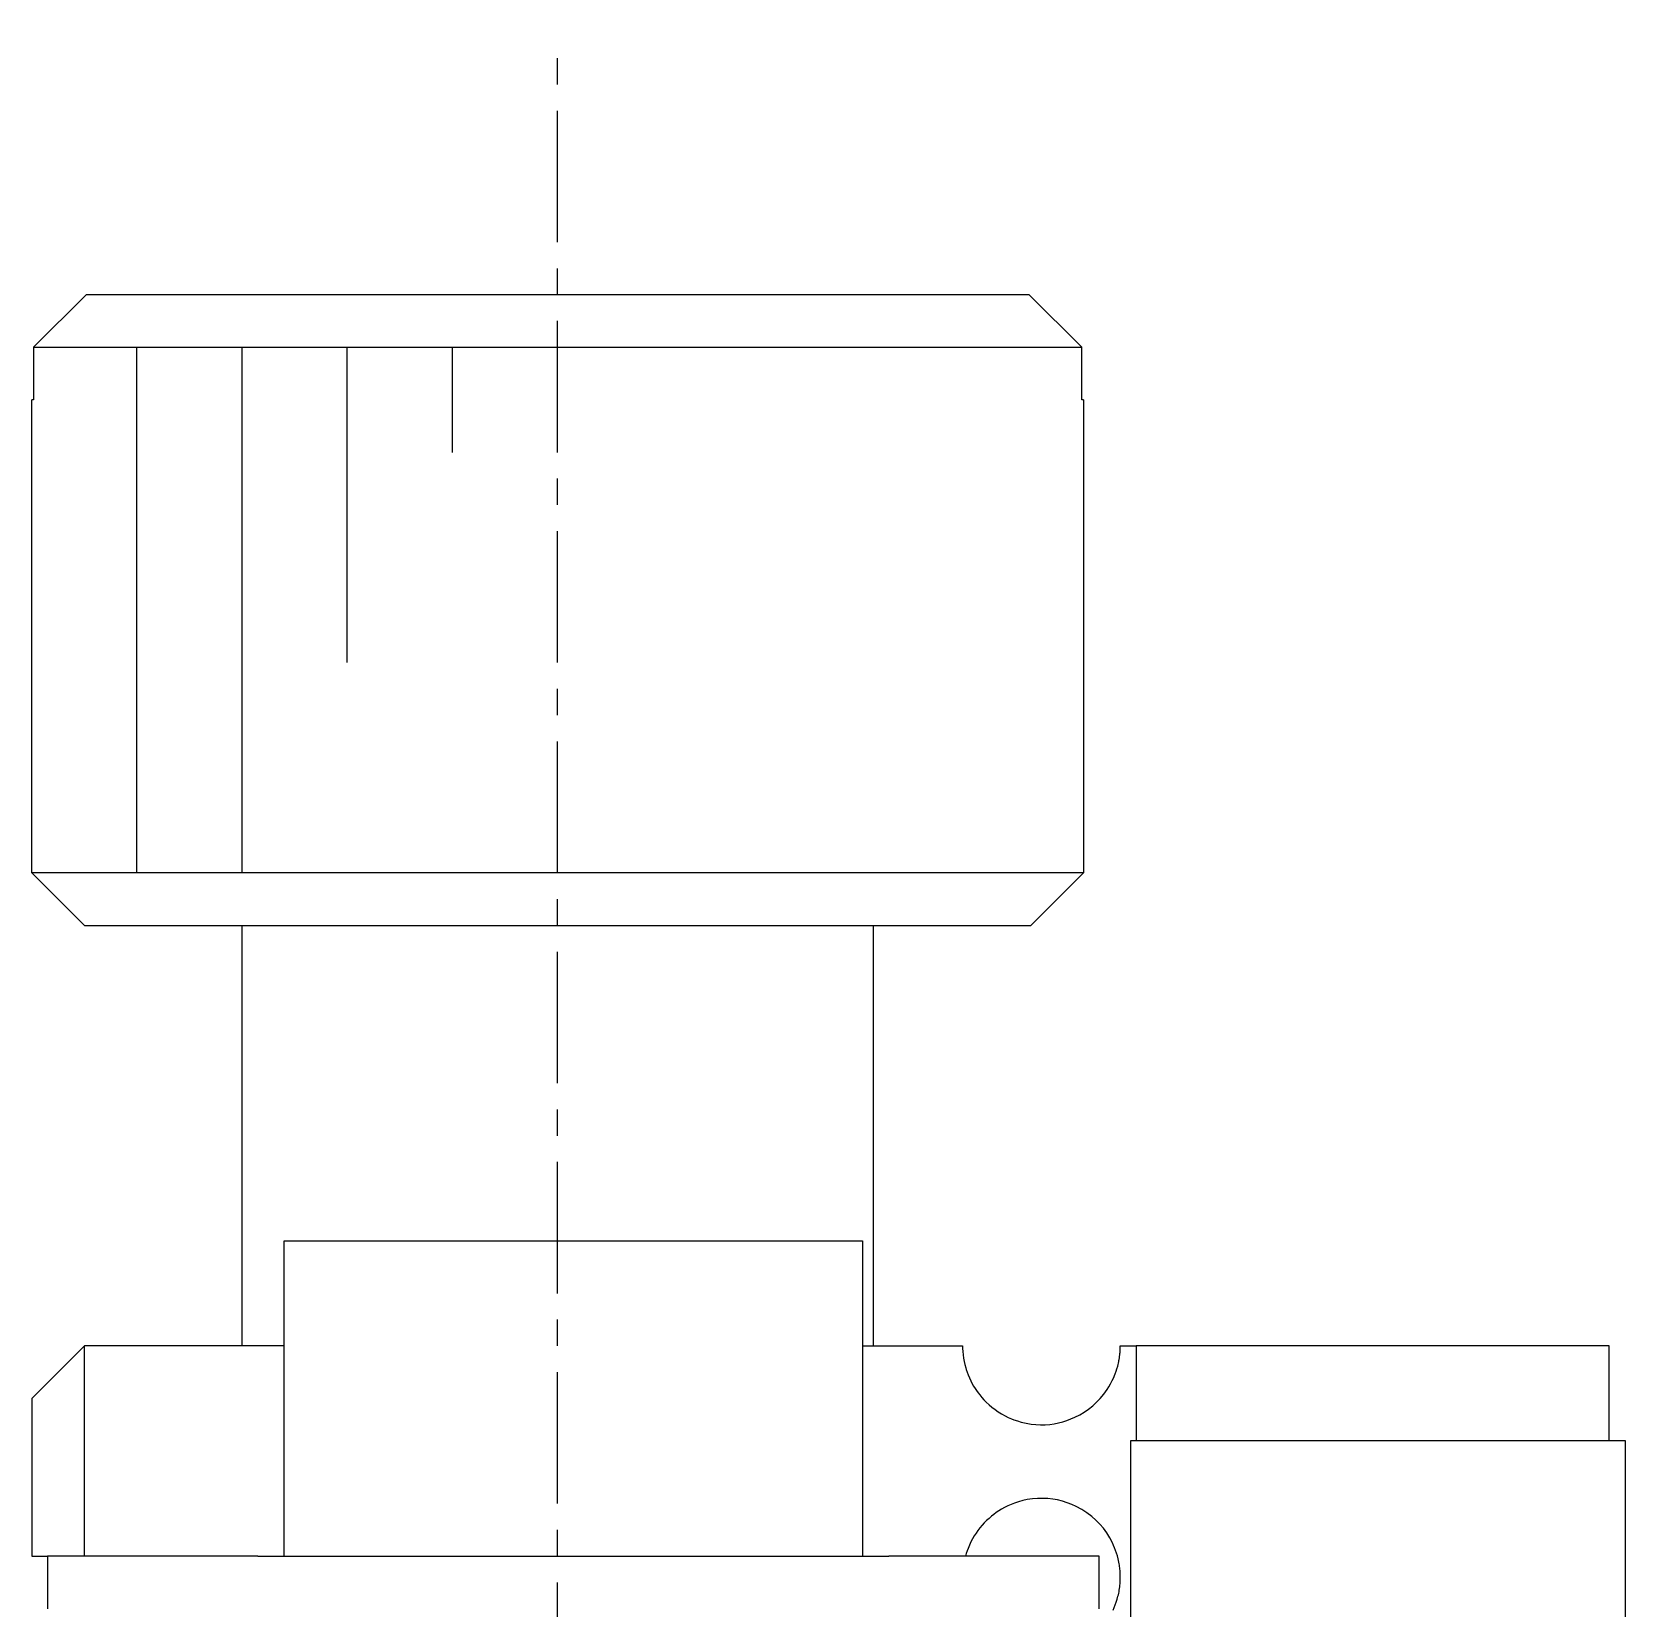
# Model space of a CAD drawing. Extents: x -3 to 342, y 10 to 218.
# Drawn here: x 326.42 to 341.57, y 150.29 to 165.29 of the extents above; entities that cross this region are included whole.
import ezdxf

# ---------------------------------------------------------------- set-up
doc = ezdxf.new("R2010")
doc.units = 0
doc.linetypes.add('CENTER', pattern=[2, 1.25, -0.25, 0.25, -0.25])
doc.layers.get('0').update_dxf_attribs({"linetype": 'CONTINUOUS'})
doc.layers.add('CENTER', color=1, linetype='CENTER')

msp = doc.modelspace()

# ---------------------------------------------------------------- linework, layer by layer
at = {"color": 7, "linetype": 'CONTINUOUS'}
for p, q in [((326.939, 162.787), (326.437, 162.287)), ((335.904, 162.787), (326.939, 162.787)), ((336.405, 162.287), (335.904, 162.787)), ((326.437, 162.287), (336.405, 162.287)), ((326.437, 162.287), (326.437, 161.787)), ((336.405, 161.787), (336.405, 162.287)), ((326.437, 161.787), (326.421, 161.787)), ((326.421, 157.287), (326.421, 161.787)), ((336.421, 161.787), (336.405, 161.787)), ((336.421, 161.787), (336.421, 157.287)), ((336.421, 157.287), (326.421, 157.287)), ((326.921, 156.787), (326.421, 157.287)), ((336.421, 157.287), (335.921, 156.787)), ((326.921, 156.787), (335.921, 156.787)), ((328.421, 152.787), (328.421, 156.787)), ((334.421, 156.787), (334.421, 152.787)), ((328.821, 153.787), (334.321, 153.787)), ((328.821, 150.787), (328.821, 153.787)), ((334.321, 153.787), (334.321, 150.787)), ((326.421, 152.287), (326.921, 152.787)), ((326.921, 150.787), (326.921, 152.787)), ((328.821, 152.787), (326.921, 152.787)), ((334.321, 152.787), (335.271, 152.787)), ((335.271, 152.787), (335.272, 152.761)), ((335.272, 152.761), (335.273, 152.734)), ((335.273, 152.734), (335.276, 152.702)), ((336.767, 152.703), (336.768, 152.714)), ((336.768, 152.714), (336.769, 152.726)), ((336.769, 152.726), (336.77, 152.738)), ((336.77, 152.738), (336.771, 152.75)), ((336.771, 152.775), (336.771, 152.787)), ((336.771, 152.787), (336.921, 152.787)), ((336.771, 152.763), (336.771, 152.775)), ((336.771, 152.75), (336.771, 152.763)), ((341.421, 152.787), (336.921, 152.787)), ((336.921, 152.787), (336.921, 151.887)), ((341.421, 151.887), (341.421, 152.787)), ((335.276, 152.702), (335.281, 152.67)), ((335.281, 152.67), (335.286, 152.639)), ((335.286, 152.639), (335.293, 152.609)), ((335.293, 152.609), (335.301, 152.579)), ((335.301, 152.579), (335.306, 152.562)), ((335.306, 152.562), (335.314, 152.537)), ((336.731, 152.546), (336.739, 152.57)), ((336.739, 152.57), (336.747, 152.596)), ((336.747, 152.596), (336.75, 152.61)), ((336.75, 152.61), (336.753, 152.624)), ((336.753, 152.624), (336.756, 152.638)), ((336.756, 152.638), (336.758, 152.648)), ((336.758, 152.648), (336.76, 152.659)), ((336.76, 152.659), (336.763, 152.673)), ((336.763, 152.673), (336.765, 152.688)), ((336.765, 152.688), (336.767, 152.703)), ((335.314, 152.537), (335.324, 152.513)), ((335.324, 152.513), (335.336, 152.483)), ((335.336, 152.483), (335.349, 152.455)), ((335.349, 152.455), (335.364, 152.427)), ((335.364, 152.427), (335.376, 152.405)), ((336.663, 152.398), (336.679, 152.427)), ((336.679, 152.427), (336.695, 152.457)), ((336.695, 152.457), (336.709, 152.488)), ((336.709, 152.488), (336.716, 152.505)), ((336.716, 152.505), (336.723, 152.522)), ((336.723, 152.522), (336.731, 152.546)), ((326.421, 152.287), (326.421, 150.787)), ((335.376, 152.405), (335.39, 152.383)), ((335.39, 152.383), (335.404, 152.362)), ((335.404, 152.362), (335.419, 152.341)), ((335.419, 152.341), (335.434, 152.321)), ((335.434, 152.321), (335.454, 152.297)), ((335.454, 152.297), (335.474, 152.274)), ((335.474, 152.274), (335.496, 152.252)), ((336.546, 152.251), (336.581, 152.288)), ((336.581, 152.288), (336.614, 152.328)), ((336.614, 152.328), (336.645, 152.371)), ((336.645, 152.371), (336.663, 152.398)), ((335.496, 152.252), (335.523, 152.227)), ((335.523, 152.227), (335.551, 152.203)), ((335.551, 152.203), (335.58, 152.181)), ((335.58, 152.181), (335.61, 152.16)), ((335.61, 152.16), (335.642, 152.14)), ((335.642, 152.14), (335.675, 152.122)), ((335.675, 152.122), (335.706, 152.107)), ((335.706, 152.107), (335.738, 152.093)), ((336.302, 152.092), (336.34, 152.108)), ((336.34, 152.108), (336.385, 152.131)), ((336.385, 152.131), (336.428, 152.157)), ((336.428, 152.157), (336.469, 152.186)), ((336.469, 152.186), (336.509, 152.217)), ((336.509, 152.217), (336.546, 152.251)), ((335.738, 152.093), (335.76, 152.084)), ((335.76, 152.084), (335.794, 152.073)), ((335.794, 152.073), (335.829, 152.062)), ((335.829, 152.062), (335.86, 152.055)), ((335.86, 152.055), (335.892, 152.049)), ((335.892, 152.049), (335.923, 152.044)), ((335.923, 152.044), (335.968, 152.039)), ((335.968, 152.039), (336.013, 152.037)), ((336.013, 152.037), (336.057, 152.038)), ((336.057, 152.038), (336.1, 152.041)), ((336.1, 152.041), (336.142, 152.047)), ((336.142, 152.047), (336.184, 152.055)), ((336.184, 152.055), (336.225, 152.065)), ((336.225, 152.065), (336.264, 152.078)), ((336.264, 152.078), (336.302, 152.092)), ((336.871, 151.887), (341.571, 151.887)), ((336.871, 149.287), (336.871, 151.887)), ((341.571, 151.887), (341.571, 149.287)), ((335.592, 151.202), (335.569, 151.185)), ((335.616, 151.218), (335.592, 151.202)), ((335.641, 151.233), (335.616, 151.218)), ((335.671, 151.25), (335.641, 151.233)), ((335.702, 151.266), (335.671, 151.25)), ((335.733, 151.279), (335.702, 151.266)), ((335.764, 151.292), (335.733, 151.279)), ((335.804, 151.305), (335.764, 151.292)), ((335.844, 151.316), (335.804, 151.305)), ((335.884, 151.325), (335.844, 151.316)), ((335.935, 151.332), (335.884, 151.325)), ((335.985, 151.336), (335.935, 151.332)), ((336.034, 151.337), (335.985, 151.336)), ((336.082, 151.335), (336.034, 151.337)), ((336.129, 151.33), (336.082, 151.335)), ((336.174, 151.322), (336.129, 151.33)), ((336.221, 151.31), (336.174, 151.322)), ((336.267, 151.296), (336.221, 151.31)), ((336.311, 151.279), (336.267, 151.296)), ((336.353, 151.26), (336.311, 151.279)), ((336.405, 151.232), (336.353, 151.26)), ((336.454, 151.2), (336.405, 151.232)), ((336.501, 151.164), (336.454, 151.2)), ((335.437, 151.057), (335.418, 151.032)), ((335.457, 151.081), (335.437, 151.057)), ((335.478, 151.104), (335.457, 151.081)), ((335.5, 151.126), (335.478, 151.104)), ((335.523, 151.147), (335.5, 151.126)), ((335.546, 151.167), (335.523, 151.147)), ((335.569, 151.185), (335.546, 151.167)), ((336.539, 151.13), (336.501, 151.164)), ((336.576, 151.093), (336.539, 151.13)), ((336.61, 151.053), (336.576, 151.093)), ((336.642, 151.01), (336.61, 151.053)), ((335.35, 150.922), (335.336, 150.892)), ((335.366, 150.952), (335.35, 150.922)), ((335.383, 150.98), (335.366, 150.952)), ((335.4, 151.007), (335.383, 150.98)), ((335.418, 151.032), (335.4, 151.007)), ((336.671, 150.963), (336.642, 151.01)), ((336.697, 150.913), (336.671, 150.963)), ((336.708, 150.89), (336.697, 150.913)), ((326.421, 150.787), (326.571, 150.787)), ((326.571, 150.787), (326.571, 150.287)), ((328.571, 150.787), (326.571, 150.787)), ((328.571, 150.787), (334.571, 150.787)), ((336.571, 150.787), (334.571, 150.787)), ((335.306, 150.812), (335.299, 150.787)), ((335.314, 150.837), (335.306, 150.812)), ((335.323, 150.861), (335.314, 150.837)), ((335.336, 150.892), (335.323, 150.861)), ((336.571, 150.287), (336.571, 150.787)), ((336.717, 150.867), (336.708, 150.89)), ((336.727, 150.842), (336.717, 150.867)), ((336.736, 150.817), (336.727, 150.842)), ((336.744, 150.79), (336.736, 150.817)), ((336.751, 150.762), (336.744, 150.79)), ((336.754, 150.746), (336.751, 150.762)), ((336.758, 150.73), (336.754, 150.746)), ((336.761, 150.714), (336.758, 150.73)), ((336.763, 150.701), (336.761, 150.714)), ((336.765, 150.689), (336.763, 150.701)), ((336.766, 150.676), (336.765, 150.689)), ((336.768, 150.663), (336.766, 150.676)), ((336.769, 150.652), (336.768, 150.663)), ((336.769, 150.642), (336.769, 150.652)), ((336.77, 150.631), (336.769, 150.642)), ((336.771, 150.621), (336.77, 150.631)), ((336.771, 150.61), (336.771, 150.621)), ((336.771, 150.6), (336.771, 150.61)), ((336.771, 150.59), (336.771, 150.6)), ((336.756, 150.434), (336.759, 150.449)), ((336.759, 150.449), (336.761, 150.465)), ((336.761, 150.465), (336.764, 150.48)), ((336.764, 150.48), (336.766, 150.497)), ((336.766, 150.497), (336.767, 150.51)), ((336.767, 150.51), (336.769, 150.523)), ((336.769, 150.523), (336.77, 150.537)), ((336.77, 150.547), (336.771, 150.558)), ((336.77, 150.537), (336.77, 150.547)), ((336.771, 150.579), (336.771, 150.59)), ((336.771, 150.568), (336.771, 150.579)), ((336.771, 150.558), (336.771, 150.568)), ((336.703, 150.274), (336.713, 150.298)), ((336.713, 150.298), (336.723, 150.323)), ((336.723, 150.323), (336.733, 150.349)), ((336.733, 150.349), (336.741, 150.377)), ((336.741, 150.377), (336.749, 150.406)), ((336.749, 150.406), (336.753, 150.42)), ((336.753, 150.42), (336.756, 150.434))]:
    msp.add_line(p, q, dxfattribs=at)
at = {"color": 3, "linetype": 'CONTINUOUS'}
for p, q in [((327.421, 157.287), (327.421, 162.287)), ((328.421, 157.287), (328.421, 162.287)), ((329.421, 159.287), (329.421, 162.287)), ((330.421, 161.287), (330.421, 162.287))]:
    msp.add_line(p, q, dxfattribs=at)
at = {"layer": 'CENTER', "color": 1, "linetype": 'CENTER'}
msp.add_line((331.421, 145.287), (331.421, 165.287), dxfattribs=at)

doc.saveas('drawing.dxf')
